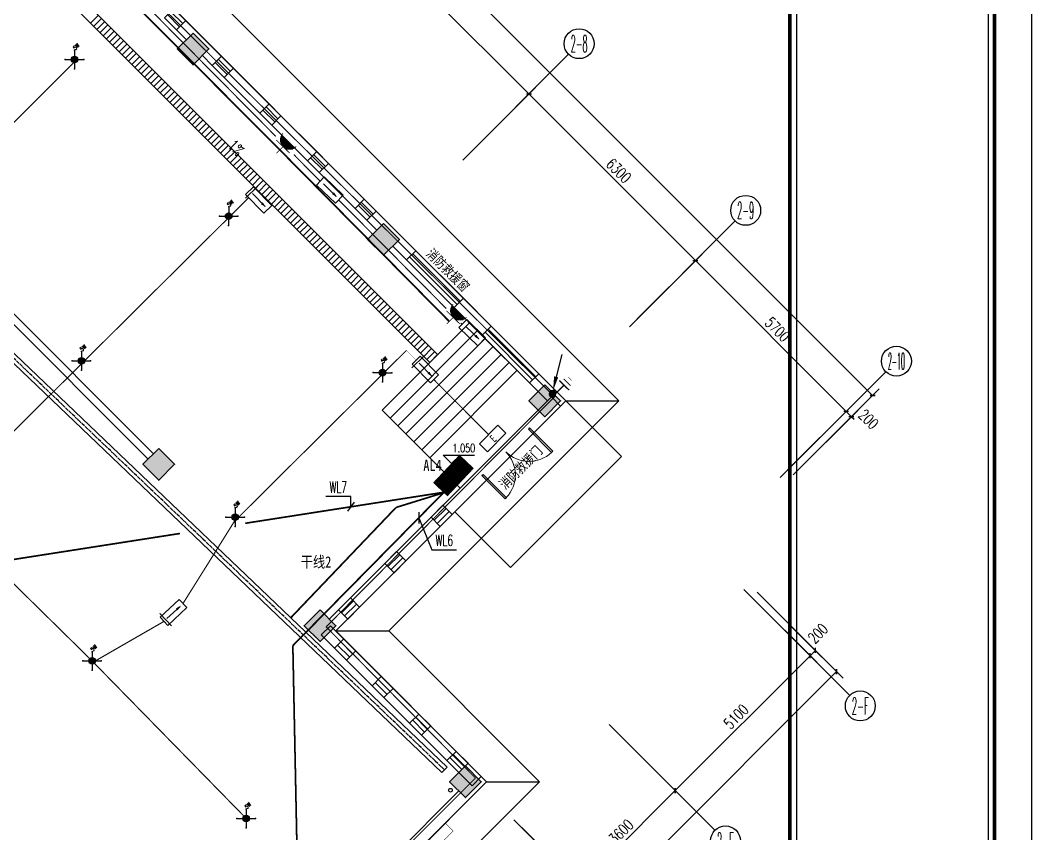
# Model space of a CAD drawing. Extents: x 815029915 to 815825525, y 579155098 to 579748855.
# Drawn here: x 815228619 to 815255670, y 579544739 to 579566485 of the extents above; entities that cross this region are included whole.
import ezdxf
from ezdxf.enums import TextEntityAlignment as Align

# ---------------------------------------------------------------- set-up
doc = ezdxf.new("R2010")
doc.units = 0
doc.header["$LTSCALE"] = 100
doc.header["$MEASUREMENT"] = 0
for name, pattern in [('DASH', [0.35, 0.25, -0.1]), ('DOTE', [2.42, 2, -0.2, 0.02, -0.2]), ('HIDDEN', [0.375, 0.25, -0.125])]:
    doc.linetypes.add(name, pattern=pattern)
for name, color, linetype in [('AXIS', 3, 'Continuous'), ('AXIS_TEXT', 7, 'Continuous'), ('BR-消防应急灯具', 3, 'Continuous'), ('BR-系统通信线', 3, 'DASH'), ('COLUMN', 9, 'Continuous'), ('DIM_ELEV', 3, 'Continuous'), ('DIM_SYMB', 3, 'Continuous'), ('E-TEXT-PLAN', 7, 'Continuous'), ('E-TEXT-PLAN-DER', 7, 'Continuous'), ('EQUIP-照明', 3, 'Continuous'), ('GROUND', 2, 'Continuous'), ('PUB_HATCH', 8, 'Continuous'), ('PUB_TEXT', 7, 'Continuous'), ('QD', 3, 'Continuous'), ('STAIR', 2, 'Continuous'), ('TK', 7, 'Continuous'), ('WALL', 9, 'Continuous'), ('WINDOW', 4, 'Continuous'), ('ZG-图框层', 4, 'Continuous'), ('zm', 1, 'Continuous'), ('电-强电平面-标注', 3, 'Continuous'), ('电-强电平面-线缆', 3, 'Continuous'), ('电-接地防雷-接地线', 132, 'Continuous'), ('电-桥架', 4, 'Continuous'), ('设备-插座', 3, 'Continuous')]:
    doc.layers.add(name, color=color, linetype=linetype)
doc.layers.add('柱填充', color=9, linetype='Continuous', lineweight=18)
doc.layers.add('砼柱', color=2, linetype='Continuous', lineweight=35)
doc.styles.add('-宋体', font='', dxfattribs={"width": 0.8})
doc.styles.add('-黑体', font='', dxfattribs={"width": 0.8})
doc.styles.add('_TCH_AXIS', font='COMPLEX', dxfattribs={"bigfont": 'GBCBIG'})
doc.styles.add('_TCH_DIM', font='SIMPLEX', dxfattribs={"bigfont": 'GBCBIG'})
doc.styles.add('_TCH_DIM_T3', font='SIMPLEX', dxfattribs={"width": 0.705882, "bigfont": 'GBCBIG'})
doc.styles.add('_TEL_DIM', font='txt.shx', dxfattribs={"width": 0.6, "height": 3.5, "bigfont": 'hztxt.shx'})
doc.styles.add('COMPLEX', font='COMPLEX')
doc.styles.add('ELEC-DIM', font='simplex.shx', dxfattribs={"width": 0.6, "bigfont": 'HZTXT.shx'})
doc.styles.add('IDQSTYLE', font='txt.shx', dxfattribs={"width": 0.7, "bigfont": 'hztxt.shx'})
doc.styles.get("Standard").update_dxf_attribs({"font": 'gbenor.shx', "bigfont": 'gbcbig.shx'})
doc.styles.add('宋体', font='', dxfattribs={"width": 0.8})
doc.styles.add('宋体-TK', font='', dxfattribs={"width": 0.8})
doc.styles.get('-宋体').set_extended_font_data('SimSun')
doc.styles.get('-黑体').set_extended_font_data('SimHei')
doc.styles.get('宋体').set_extended_font_data('SimSun')
doc.styles.get('宋体-TK').set_extended_font_data('SimSun')
doc.linetypes.add('GDLine', pattern='A,1,-3,5.8,["|",Standard,S=4,R=-45,X=-1.407,Y=-0.7],-0.1,["|",Standard,S=4,R=-45,X=-1.407,Y=-0.7],-0.1,["|",Standard,S=4,R=-45,X=-1.407,Y=-0.7],-0.1,["|",Standard,S=4,R=-45,X=-1.407,Y=-0.7],-0.1,5.8,-3,1', length=20)
doc.dimstyles.new('_TCH_ARCH-100', dxfattribs={"dimscale": 100, "dimtxt": 2.975, "dimasz": 1, "dimexe": 2.5, "dimexo": 3, "dimgap": 1, "dimtad": 1, "dimdec": 0, "dimzin": 0, "dimdsep": 46, "dimtxsty": '_TCH_DIM_T3', "dimblk": 'ARCHTICK', "dimcen": 0.09, "dimclrt": 7, "dimazin": 2, "dimtfac": 1, "dimtdec": 0, "dimtix": 1, "dimtmove": 2, "dimatfit": 3, "dimfxl": 0, "dimtolj": 1, "dimtzin": 0, "dimarcsym": 0})

# ---------------------------------------------------------------- blocks, each defined once
blk = doc.blocks.new('HC001733659261')
at = {"layer": 'zm', "color": 0, "linetype": 'Continuous'}
for points, const_width in [([(-7.32, 0.68), (-7.32, -0.84)], 0.158), ([(-5.9, 1.55), (-5.9, -1.49)], 0.315), ([(0, 0), (-4.72, 0)], 0.45), ([(-4.56, 2.21), (-4.56, -2.14)], 0.45)]:
    blk.add_lwpolyline(points, dxfattribs=dict(at, const_width=const_width))
at = {"layer": 'AXIS', "color": 0, "width": 0.7}
blk.add_attdef('PSFHATT', (2, -2.14), '', height=2.5, dxfattribs=at)
blk = doc.blocks.new('*X92')
at = {"color": 0, "linetype": 'Continuous'}
for p, q in [((192.59, 446.72), (193.93, 448.06)), ((192.65, 447.21), (193.44, 448)), ((192.67, 446.38), (194.27, 447.98)), ((192.81, 446.1), (194.55, 447.84)), ((193.01, 445.87), (194.78, 447.64)), ((193.27, 445.7), (194.95, 447.39)), ((193.58, 445.59), (195.06, 447.07)), ((193.98, 445.57), (195.08, 446.67))]:
    blk.add_line(p, q, dxfattribs=at)
blk = doc.blocks.new('HC000754')
at = {"color": 0, "linetype": 'Continuous'}
blk.add_line((5.53, 5.47), (2.42, 2.3), dxfattribs=at)
blk.add_lwpolyline([(2.42, 2.3, 0.8, 0, 0), (0.47, 0.41, 0, 0, 0)], format="xyseb", dxfattribs=at)
blk.add_circle((0, 0), 0.625, dxfattribs=at)
at = {"color": 0, "linetype": 'Continuous', "xscale": 0.5, "yscale": 0.5, "zscale": 0.5}
blk.add_blockref('*X92', (-96.92, -223.41), dxfattribs=at)
at = {"layer": 'E-TEXT-PLAN-DER', "color": 0, "style": 'IDQSTYLE', "width": 0.7}
blk.add_attdef('PSFHATT', (7.53, -0.63), '', height=2.5, dxfattribs=at)
blk = doc.blocks.new('安全出口')
at = {"layer": 'BR-消防应急灯具', "color": 3}
for p, q in [((-175, 0), (175, 0)), ((-175, 0), (-175, -150)), ((175, 0), (175, -150)), ((175, -150), (-175, -150))]:
    blk.add_line(p, q, dxfattribs=at)
at = {"color": 3, "flags": 1}
blk.add_attdef('A', (-175, 0), '', height=2.5, dxfattribs=at)
at = {"layer": 'BR-消防应急灯具', "color": 7, "insert": (-27, -26), "char_height": 103.27, "width": 117.82, "attachment_point": 1, "style": '宋体'}
blk.add_mtext('{\\fSimHei|b0|i0|c134|p49;E}\\P    \\P   ', dxfattribs=at)
blk = doc.blocks.new('$equip$00002603')
blk.add_hatch(color=256).paths.add_polyline_path([(0.25, 0.5, 1), (-0.25, 0.5, 1)])
for p, q in [((-0.5, 1), (-0.177, 0.677)), ((0.5, 1), (0.177, 0.677)), ((-0.177, 0.323), (-0.5, 0)), ((0.177, 0.323), (0.5, 0))]:
    blk.add_line(p, q)
blk.add_circle((0, 0.5), 0.25)
for p in [(-0.5, 1), (0.5, 1), (-0.5, 0), (0.5, 0)]:
    blk.add_point(p)
at = {"color": 7, "style": '_TEL_DIM', "flags": 1}
blk.add_attdef('A', text='', height=0.000025, dxfattribs=at).set_placement((0, 0), align=Align.MIDDLE_CENTER)
blk = doc.blocks.new('吸顶5W')
at = {"layer": 'EQUIP-照明', "xscale": 175, "yscale": 175, "zscale": 175}
blk.add_blockref('$equip$00002603', (0, -88), dxfattribs=at)
at = {"color": 7, "linetype": 'ByBlock', "style": '_TCH_DIM', "width": 0.705882}
blk.add_text('5W', height=52.9, dxfattribs=at).set_placement((94, 79, -1891))
blk = doc.blocks.new('BR-DZX')
at = {"color": 7}
blk.add_line((55, -75), (295, -75), dxfattribs=at)
at = {"color": 3}
blk.add_solid([(115, -93), (42, -75), (115, -57)], dxfattribs=at)
at = {"layer": 'BR-消防应急灯具', "color": 3}
for p, q in [((0, 0), (350, 0)), ((0, 0), (0, -150)), ((350, 0), (350, -150)), ((350, -150), (0, -150))]:
    blk.add_line(p, q, dxfattribs=at)
at = {"flags": 1}
blk.add_attdef('A', (0, 0), '', height=2.5, dxfattribs=at)
blk = doc.blocks.new('*X25')
at = {"color": 0, "linetype": 'Continuous'}
for p, q in [((232.27, 320.09), (237.18, 325)), ((232.27, 320.51), (236.75, 325)), ((232.27, 320.94), (236.33, 325)), ((232.27, 321.36), (235.9, 325)), ((232.27, 321.79), (235.48, 325)), ((232.27, 322.21), (235.06, 325)), ((232.27, 322.63), (234.63, 325)), ((232.27, 323.06), (234.21, 325)), ((232.27, 323.48), (233.78, 325)), ((232.27, 323.91), (233.36, 325)), ((232.27, 324.33), (232.93, 325)), ((232.27, 324.76), (232.51, 325)), ((232.6, 320), (237.6, 325)), ((233.02, 320), (238.02, 325)), ((233.45, 320), (238.45, 325)), ((233.87, 320), (238.87, 325)), ((234.3, 320), (239.3, 325)), ((234.72, 320), (239.72, 325)), ((235.15, 320), (240.15, 325)), ((235.57, 320), (240.57, 325)), ((235.99, 320), (240.99, 325)), ((236.42, 320), (241.42, 325)), ((236.84, 320), (241.84, 325)), ((237.27, 320), (242.27, 325)), ((237.69, 320), (242.27, 324.57)), ((238.12, 320), (242.27, 324.15)), ((238.54, 320), (242.27, 323.72)), ((238.96, 320), (242.27, 323.3)), ((239.39, 320), (242.27, 322.88)), ((239.81, 320), (242.27, 322.45)), ((240.24, 320), (242.27, 322.03)), ((240.66, 320), (242.27, 321.6)), ((241.09, 320), (242.27, 321.18)), ((241.51, 320), (242.27, 320.75)), ((241.93, 320), (242.27, 320.33))]:
    blk.add_line(p, q, dxfattribs=at)
blk = doc.blocks.new('HC000429')
at = {"color": 0, "linetype": 'Continuous', "const_width": 0.3}
blk.add_lwpolyline([(5, 2.5), (-5, 2.5), (-5, -2.5), (5, -2.5)], close=True, dxfattribs=at)
at = {"color": 0, "linetype": 'Continuous'}
blk.add_blockref('*X25', (-237.27, -322.5), dxfattribs=at)
at = {"color": 0, "style": 'IDQSTYLE', "width": 0.7}
blk.add_attdef('PSFHATT', (7, -2.5), '', height=2.5, dxfattribs=at)
blk = doc.blocks.new('CCIAD-TK-A0-图签')
at = {"layer": 'TK', "const_width": 1}
blk.add_lwpolyline([(1124.29, 10.46), (1124.29, 831)], dxfattribs=at)
at = {"layer": 'TK'}
blk.add_lwpolyline([(1124.29, 10.46), (1179, 10.46), (1179, 831)], dxfattribs=at)
at = {"layer": 'TK', "const_width": 0.347}
blk.add_lwpolyline([(1126.12, 756.84), (1177.39, 756.84), (1177.39, 189.94), (1126.12, 189.94)], close=True, dxfattribs=at)
blk = doc.blocks.new('*X51')
at = {"color": 0, "linetype": 'Continuous'}
for p, q in [((162.29, 154.93), (164.49, 157.14)), ((159.6, 156.77), (159.62, 156.79)), ((159.66, 156.55), (159.91, 156.79)), ((159.75, 156.35), (160.19, 156.79)), ((159.84, 156.17), (160.47, 156.79)), ((159.95, 155.99), (160.75, 156.79)), ((160.08, 155.83), (161.04, 156.79)), ((160.21, 155.68), (161.32, 156.79)), ((160.35, 155.55), (161.6, 156.79)), ((160.51, 155.42), (161.89, 156.79)), ((160.68, 155.3), (162.17, 156.79)), ((160.86, 155.2), (162.45, 156.79)), ((161.05, 155.11), (162.73, 156.79)), ((161.26, 155.03), (163.02, 156.79)), ((161.48, 154.98), (163.3, 156.79)), ((161.72, 154.93), (163.58, 156.79)), ((161.99, 154.92), (163.87, 156.79)), ((162.63, 155), (164.43, 156.79)), ((163.08, 155.16), (164.27, 156.35))]:
    blk.add_line(p, q, dxfattribs=at)
blk = doc.blocks.new('HC000134')
at = {"color": 0, "linetype": 'Continuous', "const_width": 0.2}
blk.add_lwpolyline([(-2.5, 5, 0.198912), (-1.77, 3.23, 0.198912), (0, 2.5, 0.198912), (1.77, 3.23, 0.198912), (2.5, 5)], format="xyb", dxfattribs=at)
for points in [[(-2.42, 4.38), (2.42, 4.38)], [(-2.55, 2.48), (2.48, 2.48)], [(0, 2.5), (0, 0)]]:
    blk.add_lwpolyline(points, dxfattribs=at)
at = {"color": 0, "linetype": 'Continuous'}
blk.add_blockref('*X51', (-162.01, -152.42), dxfattribs=at)
at = {"color": 0, "style": 'IDQSTYLE', "width": 0.7}
blk.add_attdef('PSFHATT', (4.5, 0), '', height=2.5, dxfattribs=at)
blk = doc.blocks.new('$TCHSYS$WIN2D')
for p, q in [((-0.5, 0.5), (0.5, 0.5)), ((-0.5, 0.5), (-0.5, -0.5)), ((0.5, 0.5), (0.5, -0.5)), ((0.5, 0.167), (-0.5, 0.167)), ((0.5, -0.167), (-0.5, -0.167)), ((-0.5, -0.5), (0.5, -0.5))]:
    blk.add_line(p, q)
blk = doc.blocks.new('$DorLib2D$00000002')
for p, q in [((-0.5, 0), (-0.5, 0.4875)), ((-0.475, 0.4875), (-0.5, 0.4875)), ((-0.475, 0), (-0.475, 0.4875)), ((0.475, 0), (0.475, 0.4875)), ((0.475, 0.4875), (0.5, 0.4875)), ((0.5, 0), (0.5, 0.4875)), ((-0.5, 0), (-0.475, 0)), ((0.5, 0), (0.475, 0))]:
    blk.add_line(p, q)
at = {"lineweight": 13}
for centre, start, end in [((-0.4875, 0), 0, 88.53072), ((0.4875, 0), 91.46928, 180)]:
    blk.add_arc(centre, 0.4875, start, end, dxfattribs=at)
blk = doc.blocks.new('_AXISO')
blk.add_circle((0, 0), 0.5)
at = {"layer": 'AXIS_TEXT', "style": 'COMPLEX', "width": 1.041667}
blk.add_attdef('A', text='', height=0.56, dxfattribs=at).set_placement((-0.25, -0.28), (0.25, -0.28), align=Align.FIT)
blk = doc.blocks.new('_ArchTick')
at = {"color": 0, "linetype": 'ByBlock', "const_width": 0.4}
blk.add_lwpolyline([(-0.5, -0.5), (0.5, 0.5)], dxfattribs=at)
blk = doc.blocks.new('*D169')
at = {"layer": 'AXIS', "color": 0, "lineweight": -2, "transparency": 16777216}
for p, q in [((815211815, 579591808), (815214114, 579594106)), ((815213937, 579593930), (815251413, 579556453)), ((815249292, 579554332), (815251590, 579556630))]:
    blk.add_line(p, q, dxfattribs=at)
at = {"layer": 'Defpoints', "color": 0, "transparency": 16777216}
for p in [(815211603, 579591596), (815251413, 579556453), (815249080, 579554120)]:
    blk.add_point(p, dxfattribs=at)
at = {"layer": 'AXIS', "color": 0, "lineweight": -2, "transparency": 16777216, "xscale": 100, "yscale": 100, "zscale": 100}
for p, rotation in [((815213937, 579593930), 135.0000000001822), ((815251413, 579556453), 315.0000000001822)]:
    blk.add_blockref('_ArchTick', p, dxfattribs=dict(at, rotation=rotation))
at = {"layer": 'AXIS', "color": 7, "transparency": 16777216, "insert": (815232851, 579575367), "char_height": 297.5, "attachment_point": 5, "rotation": 315, "style": '_TCH_DIM_T3'}
blk.add_mtext('\\A1;53000', dxfattribs=at)
blk = doc.blocks.new('*D179')
at = {"layer": 'AXIS', "color": 0, "lineweight": -2, "transparency": 16777216}
for p, q in [((815235574, 579568050), (815237307, 579569782)), ((815237130, 579569605), (815242221, 579564514)), ((815240665, 579562958), (815242398, 579564691))]:
    blk.add_line(p, q, dxfattribs=at)
at = {"layer": 'Defpoints', "color": 0, "transparency": 16777216}
for p in [(815235362, 579567837), (815242221, 579564514), (815240453, 579562746)]:
    blk.add_point(p, dxfattribs=at)
at = {"layer": 'AXIS', "color": 0, "lineweight": -2, "transparency": 16777216, "xscale": 100, "yscale": 100, "zscale": 100}
for p, rotation in [((815237130, 579569605), 135), ((815242221, 579564514), 315)]:
    blk.add_blockref('_ArchTick', p, dxfattribs=dict(at, rotation=rotation))
at = {"layer": 'AXIS', "color": 7, "transparency": 16777216, "insert": (815239851, 579567236), "char_height": 297.5, "attachment_point": 5, "rotation": 315, "style": '_TCH_DIM_T3'}
blk.add_mtext('\\A1;7200', dxfattribs=at)
blk = doc.blocks.new('*D180')
at = {"layer": 'AXIS', "color": 0, "lineweight": -2, "transparency": 16777216}
for p, q in [((815240665, 579562958), (815242398, 579564691)), ((815242221, 579564514), (815246676, 579560059)), ((815245120, 579558504), (815246853, 579560236))]:
    blk.add_line(p, q, dxfattribs=at)
at = {"layer": 'Defpoints', "color": 0, "transparency": 16777216}
for p in [(815240453, 579562746), (815246676, 579560059), (815244908, 579558292)]:
    blk.add_point(p, dxfattribs=at)
at = {"layer": 'AXIS', "color": 0, "lineweight": -2, "transparency": 16777216, "xscale": 100, "yscale": 100, "zscale": 100}
for p, rotation in [((815242221, 579564514), 135), ((815246676, 579560059), 315)]:
    blk.add_blockref('_ArchTick', p, dxfattribs=dict(at, rotation=rotation))
at = {"layer": 'AXIS', "color": 7, "transparency": 16777216, "insert": (815244624, 579562463), "char_height": 297.5, "attachment_point": 5, "rotation": 315, "style": '_TCH_DIM_T3'}
blk.add_mtext('\\A1;6300', dxfattribs=at)
blk = doc.blocks.new('*D181')
at = {"layer": 'AXIS', "color": 0, "lineweight": -2, "transparency": 16777216}
for p, q in [((815245120, 579558504), (815246853, 579560236)), ((815246676, 579560059), (815250706, 579556029)), ((815249151, 579554473), (815250883, 579556206))]:
    blk.add_line(p, q, dxfattribs=at)
at = {"layer": 'Defpoints', "color": 0, "transparency": 16777216}
for p in [(815244908, 579558292), (815250706, 579556029), (815248939, 579554261)]:
    blk.add_point(p, dxfattribs=at)
at = {"layer": 'AXIS', "color": 0, "lineweight": -2, "transparency": 16777216, "xscale": 100, "yscale": 100, "zscale": 100}
for p, rotation in [((815246676, 579560059), 135), ((815250706, 579556029), 315)]:
    blk.add_blockref('_ArchTick', p, dxfattribs=dict(at, rotation=rotation))
at = {"layer": 'AXIS', "color": 7, "transparency": 16777216, "insert": (815248867, 579558220), "char_height": 297.5, "attachment_point": 5, "rotation": 315, "style": '_TCH_DIM_T3'}
blk.add_mtext('\\A1;5700', dxfattribs=at)
blk = doc.blocks.new('*D182')
at = {"layer": 'AXIS', "color": 0, "lineweight": -2, "transparency": 16777216}
for p, q in [((815249151, 579554473), (815250883, 579556206)), ((815249292, 579554332), (815251025, 579556064)), ((815250706, 579556029), (815250636, 579556099)), ((815250706, 579556029), (815250848, 579555887)), ((815250848, 579555887), (815250918, 579555817))]:
    blk.add_line(p, q, dxfattribs=at)
at = {"layer": 'Defpoints', "color": 0, "transparency": 16777216}
for p in [(815250848, 579555887), (815248939, 579554261), (815249080, 579554120)]:
    blk.add_point(p, dxfattribs=at)
at = {"layer": 'AXIS', "color": 0, "lineweight": -2, "transparency": 16777216, "xscale": 100, "yscale": 100, "zscale": 100}
for p, rotation in [((815250706, 579556029), 315), ((815250848, 579555887), 135)]:
    blk.add_blockref('_ArchTick', p, dxfattribs=dict(at, rotation=rotation))
at = {"layer": 'AXIS', "color": 7, "transparency": 16777216, "insert": (815251304, 579555820), "char_height": 297.5, "attachment_point": 5, "rotation": 315, "style": '_TCH_DIM_T3'}
blk.add_mtext('\\A1;200', dxfattribs=at)
blk = doc.blocks.new('*D183')
at = {"layer": 'AXIS', "color": 0, "lineweight": -2, "transparency": 16777216}
for p, q in [((815248327, 579551196), (815250625, 579548898)), ((815235528, 579534155), (815250448, 579549075)), ((815233407, 579536276), (815235705, 579533978))]:
    blk.add_line(p, q, dxfattribs=at)
at = {"layer": 'Defpoints', "color": 0, "transparency": 16777216}
for p in [(815248115, 579551408), (815250448, 579549075), (815233195, 579536488)]:
    blk.add_point(p, dxfattribs=at)
at = {"layer": 'AXIS', "color": 0, "lineweight": -2, "transparency": 16777216, "xscale": 100, "yscale": 100, "zscale": 100}
for p, rotation in [((815250448, 579549075), 44.99999999977111), ((815235528, 579534155), 224.9999999997711)]:
    blk.add_blockref('_ArchTick', p, dxfattribs=dict(at, rotation=rotation))
at = {"layer": 'AXIS', "color": 7, "transparency": 16777216, "insert": (815242812, 579541790), "char_height": 297.5, "attachment_point": 5, "rotation": 45, "style": '_TCH_DIM_T3'}
blk.add_mtext('\\A1;21100', dxfattribs=at)
blk = doc.blocks.new('*D187')
at = {"layer": 'AXIS', "color": 0, "lineweight": -2, "transparency": 16777216}
for p, q in [((815242034, 579544903), (815243766, 579543170)), ((815241370, 579544239), (815243102, 579542506)), ((815242925, 579542683), (815243589, 579543347))]:
    blk.add_line(p, q, dxfattribs=at)
at = {"layer": 'Defpoints', "color": 0, "transparency": 16777216}
for p in [(815241821, 579545115), (815241157, 579544451), (815243589, 579543347)]:
    blk.add_point(p, dxfattribs=at)
at = {"layer": 'AXIS', "color": 0, "lineweight": -2, "transparency": 16777216, "xscale": 100, "yscale": 100, "zscale": 100}
for p, rotation in [((815243589, 579543347), 45), ((815242925, 579542683), 225)]:
    blk.add_blockref('_ArchTick', p, dxfattribs=dict(at, rotation=rotation))
at = {"layer": 'AXIS', "color": 7, "transparency": 16777216, "insert": (815243081, 579543191), "char_height": 297.5, "attachment_point": 5, "rotation": 45, "style": '_TCH_DIM_T3'}
blk.add_mtext('\\A1;939', dxfattribs=at)
blk = doc.blocks.new('*D188')
at = {"layer": 'AXIS', "color": 0, "lineweight": -2, "transparency": 16777216}
for p, q in [((815244579, 579547448), (815246312, 579545716)), ((815243589, 579543347), (815246135, 579545893)), ((815242034, 579544903), (815243766, 579543170))]:
    blk.add_line(p, q, dxfattribs=at)
at = {"layer": 'Defpoints', "color": 0, "transparency": 16777216}
for p in [(815244367, 579547660), (815246135, 579545893), (815241821, 579545115)]:
    blk.add_point(p, dxfattribs=at)
at = {"layer": 'AXIS', "color": 0, "lineweight": -2, "transparency": 16777216, "xscale": 100, "yscale": 100, "zscale": 100}
for p, rotation in [((815246135, 579545893), 45), ((815243589, 579543347), 225)]:
    blk.add_blockref('_ArchTick', p, dxfattribs=dict(at, rotation=rotation))
at = {"layer": 'AXIS', "color": 7, "transparency": 16777216, "insert": (815244686, 579544796), "char_height": 297.5, "attachment_point": 5, "rotation": 45, "style": '_TCH_DIM_T3'}
blk.add_mtext('\\A1;3600', dxfattribs=at)
blk = doc.blocks.new('*D189')
at = {"layer": 'AXIS', "color": 0, "lineweight": -2, "transparency": 16777216}
for p, q in [((815248185, 579551054), (815249918, 579549322)), ((815246135, 579545893), (815249741, 579549499)), ((815244579, 579547448), (815246312, 579545716))]:
    blk.add_line(p, q, dxfattribs=at)
at = {"layer": 'Defpoints', "color": 0, "transparency": 16777216}
for p in [(815247973, 579551267), (815249741, 579549499), (815244367, 579547660)]:
    blk.add_point(p, dxfattribs=at)
at = {"layer": 'AXIS', "color": 0, "lineweight": -2, "transparency": 16777216, "xscale": 100, "yscale": 100, "zscale": 100}
for p, rotation in [((815249741, 579549499), 45), ((815246135, 579545893), 225)]:
    blk.add_blockref('_ArchTick', p, dxfattribs=dict(at, rotation=rotation))
at = {"layer": 'AXIS', "color": 7, "transparency": 16777216, "insert": (815247762, 579547872), "char_height": 297.5, "attachment_point": 5, "rotation": 45, "style": '_TCH_DIM_T3'}
blk.add_mtext('\\A1;5100', dxfattribs=at)
blk = doc.blocks.new('*D190')
at = {"layer": 'AXIS', "color": 0, "lineweight": -2, "transparency": 16777216}
for p, q in [((815248327, 579551196), (815250059, 579549463)), ((815248185, 579551054), (815249918, 579549322)), ((815249741, 579549499), (815249882, 579549640))]:
    blk.add_line(p, q, dxfattribs=at)
at = {"layer": 'Defpoints', "color": 0, "transparency": 16777216}
for p in [(815247973, 579551267), (815248115, 579551408), (815249882, 579549640)]:
    blk.add_point(p, dxfattribs=at)
at = {"layer": 'AXIS', "color": 0, "lineweight": -2, "transparency": 16777216, "xscale": 100, "yscale": 100, "zscale": 100}
for p, rotation in [((815249741, 579549499), 225), ((815249882, 579549640), 45)]:
    blk.add_blockref('_ArchTick', p, dxfattribs=dict(at, rotation=rotation))
at = {"layer": 'AXIS', "color": 7, "transparency": 16777216, "insert": (815249950, 579550096), "char_height": 297.5, "attachment_point": 5, "rotation": 45, "style": '_TCH_DIM_T3'}
blk.add_mtext('\\A1;200', dxfattribs=at)
blk = doc.blocks.new('ll')
at = {"layer": 'ZG-图框层'}
blk.add_lwpolyline([(815136770, 579524220), (815255670, 579524220), (815255670, 579608320), (815136770, 579608320)], close=True, dxfattribs=at)

msp = doc.modelspace()

# ---------------------------------------------------------------- hatches: boundary and pattern name
at = {"layer": 'PUB_HATCH'}
for points in [[(815232929.2, 579565851.5), (815233226.2, 579565554.5), (815233523.1, 579565851.5), (815233226.2, 579566148.5)], [(815238126.4, 579560654.3), (815238423.4, 579560357.3), (815238720.4, 579560654.3), (815238423.4, 579560951.2)], [(815242369, 579556411.6), (815242666, 579556114.6), (815242963, 579556411.6), (815242666, 579556708.6)], [(815236217.2, 579550259.8), (815236514.2, 579549962.8), (815236811.2, 579550259.8), (815236514.2, 579550556.8)], [(815240247.7, 579546229.3), (815240544.7, 579545932.3), (815240841.7, 579546229.3), (815240544.7, 579546526.3)]]:
    msp.add_hatch(color=256, dxfattribs=at).paths.add_polyline_path(points, flags=17)
at = {"layer": '柱填充', "lineweight": 18}
for points in [[(815233241.7, 579566140.4), (815232817.4, 579565716.1), (815233241.7, 579565291.9), (815233666, 579565716.1)], [(815238332.9, 579561049.2), (815237908.6, 579560625), (815238332.9, 579560200.7), (815238757.1, 579560625)], [(815242646.2, 579556735.9), (815242222, 579556311.6), (815242646.2, 579555887.4), (815243070.5, 579556311.6)], [(815232322.5, 579555038.8), (815231898.2, 579554614.6), (815232322.5, 579554190.3), (815232746.7, 579554614.6)], [(815236635.8, 579550725.5), (815236211.6, 579550301.2), (815236635.8, 579549876.9), (815237060.1, 579550301.2)], [(815240524.9, 579546553.5), (815240100.6, 579546129.3), (815240524.9, 579545705), (815240949.2, 579546129.3)]]:
    msp.add_hatch(color=250, dxfattribs=at).paths.add_polyline_path(points)

# ---------------------------------------------------------------- linework, layer by layer
for p, q in [((815243211, 579556311.6), (815218108.7, 579581413.9)), ((815228715.3, 579568191), (815239569.4, 579557336.9)), ((815239781.5, 579557549.1), (815228927.4, 579568403.1)), ((815239569.4, 579557336.9), (815239781.5, 579557549.1)), ((815237059.2, 579550159.8), (815243211, 579556311.6)), ((815241089.7, 579546129.3), (815237059.2, 579550159.8)), ((815232321.6, 579537361.2), (815241089.7, 579546129.3))]:
    msp.add_line(p, q)
at = {"color": 252, "linetype": 'Continuous'}
for p, q in [((815230498.3, 579566408), (815230710.5, 579566620.1)), ((815230583.2, 579566323.1), (815230795.3, 579566535.3)), ((815230668.1, 579566238.3), (815230880.2, 579566450.4)), ((815230752.9, 579566153.4), (815230965, 579566365.6)), ((815230837.8, 579566068.6), (815231049.9, 579566280.7)), ((815230922.6, 579565983.7), (815231134.7, 579566195.8)), ((815231007.5, 579565898.9), (815231219.6, 579566111)), ((815231092.3, 579565814), (815231304.4, 579566026.1)), ((815231177.2, 579565729.2), (815231389.3, 579565941.3)), ((815231262, 579565644.3), (815231474.2, 579565856.4)), ((815231346.9, 579565559.5), (815231559, 579565771.6)), ((815231431.7, 579565474.6), (815231643.9, 579565686.7)), ((815231516.6, 579565389.7), (815231728.7, 579565601.9)), ((815231601.4, 579565304.9), (815231813.6, 579565517)), ((815231686.3, 579565220), (815231898.4, 579565432.2)), ((815231771.1, 579565135.2), (815231983.3, 579565347.3)), ((815231856, 579565050.3), (815232068.1, 579565262.5)), ((815231940.8, 579564965.5), (815232153, 579565177.6)), ((815232025.7, 579564880.6), (815232237.8, 579565092.8)), ((815232110.6, 579564795.8), (815232322.7, 579565007.9)), ((815232195.4, 579564710.9), (815232407.5, 579564923.1)), ((815232280.3, 579564626.1), (815232492.4, 579564838.2)), ((815232365.1, 579564541.2), (815232577.2, 579564753.4)), ((815232450, 579564456.4), (815232662.1, 579564668.5)), ((815232534.8, 579564371.5), (815232746.9, 579564583.6)), ((815232619.7, 579564286.7), (815232831.8, 579564498.8)), ((815232704.5, 579564201.8), (815232916.7, 579564413.9)), ((815232789.4, 579564117), (815233001.5, 579564329.1)), ((815232874.2, 579564032.1), (815233086.4, 579564244.2)), ((815232959.1, 579563947.2), (815233171.2, 579564159.4)), ((815233043.9, 579563862.4), (815233256.1, 579564074.5)), ((815233128.8, 579563777.5), (815233340.9, 579563989.7)), ((815233213.6, 579563692.7), (815233425.8, 579563904.8)), ((815233298.5, 579563607.8), (815233510.6, 579563820)), ((815233383.3, 579563523), (815233595.5, 579563735.1)), ((815233468.2, 579563438.1), (815233680.3, 579563650.3)), ((815233553, 579563353.3), (815233765.2, 579563565.4)), ((815233637.9, 579563268.4), (815233850, 579563480.6)), ((815233722.8, 579563183.6), (815233934.9, 579563395.7)), ((815233807.6, 579563098.7), (815234019.7, 579563310.9)), ((815233892.5, 579563013.9), (815234104.6, 579563226)), ((815233977.3, 579562929), (815234189.4, 579563141.1)), ((815234062.2, 579562844.2), (815234274.3, 579563056.3)), ((815234147, 579562759.3), (815234359.2, 579562971.4)), ((815234231.9, 579562674.5), (815234444, 579562886.6)), ((815234316.7, 579562589.6), (815234528.9, 579562801.7)), ((815234401.6, 579562504.8), (815234613.7, 579562716.9)), ((815234486.4, 579562419.9), (815234698.6, 579562632)), ((815234571.3, 579562335), (815234783.4, 579562547.2)), ((815234656.1, 579562250.2), (815234868.3, 579562462.3)), ((815234741, 579562165.3), (815234953.1, 579562377.5)), ((815234825.8, 579562080.5), (815235038, 579562292.6)), ((815234910.7, 579561995.6), (815235122.8, 579562207.8)), ((815234995.5, 579561910.8), (815235207.7, 579562122.9)), ((815235080.4, 579561825.9), (815235292.5, 579562038.1)), ((815235165.3, 579561741.1), (815235377.4, 579561953.2)), ((815235250.1, 579561656.2), (815235462.2, 579561868.4)), ((815235335, 579561571.4), (815235547.1, 579561783.5)), ((815235419.8, 579561486.5), (815235631.9, 579561698.7)), ((815235504.7, 579561401.7), (815235716.8, 579561613.8)), ((815235589.5, 579561316.8), (815235801.6, 579561528.9)), ((815235674.4, 579561232), (815235886.5, 579561444.1)), ((815235759.2, 579561147.1), (815235971.4, 579561359.2)), ((815235844.1, 579561062.3), (815236056.2, 579561274.4)), ((815235928.9, 579560977.4), (815236141.1, 579561189.5)), ((815236013.8, 579560892.5), (815236225.9, 579561104.7)), ((815236098.6, 579560807.7), (815236310.8, 579561019.8)), ((815236183.5, 579560722.8), (815236395.6, 579560935)), ((815236268.3, 579560638), (815236480.5, 579560850.1)), ((815236353.2, 579560553.1), (815236565.3, 579560765.3)), ((815236438, 579560468.3), (815236650.2, 579560680.4)), ((815236522.9, 579560383.4), (815236735, 579560595.6)), ((815236607.7, 579560298.6), (815236819.9, 579560510.7)), ((815236692.6, 579560213.7), (815236904.7, 579560425.9)), ((815236777.5, 579560128.9), (815236989.6, 579560341)), ((815236862.3, 579560044), (815237074.4, 579560256.2)), ((815236947.2, 579559959.2), (815237159.3, 579560171.3)), ((815237032, 579559874.3), (815237244.1, 579560086.4)), ((815237116.9, 579559789.5), (815237329, 579560001.6)), ((815237201.7, 579559704.6), (815237413.9, 579559916.7)), ((815237286.6, 579559619.8), (815237498.7, 579559831.9)), ((815237371.4, 579559534.9), (815237583.6, 579559747)), ((815237456.3, 579559450.1), (815237668.4, 579559662.2)), ((815237541.1, 579559365.2), (815237753.3, 579559577.3)), ((815237626, 579559280.3), (815237838.1, 579559492.5)), ((815237710.8, 579559195.5), (815237923, 579559407.6)), ((815237795.7, 579559110.6), (815238007.8, 579559322.8)), ((815237880.5, 579559025.8), (815238092.7, 579559237.9)), ((815237965.4, 579558940.9), (815238177.5, 579559153.1)), ((815238050.2, 579558856.1), (815238262.4, 579559068.2)), ((815238135.1, 579558771.2), (815238347.2, 579558983.4)), ((815238220, 579558686.4), (815238432.1, 579558898.5)), ((815238304.8, 579558601.5), (815238516.9, 579558813.7)), ((815238389.7, 579558516.7), (815238601.8, 579558728.8)), ((815238474.5, 579558431.8), (815238686.6, 579558643.9)), ((815238559.4, 579558347), (815238771.5, 579558559.1)), ((815238644.2, 579558262.1), (815238856.3, 579558474.2)), ((815238729.1, 579558177.3), (815238941.2, 579558389.4)), ((815238813.9, 579558092.4), (815239026.1, 579558304.5)), ((815238898.8, 579558007.6), (815239110.9, 579558219.7)), ((815238983.6, 579557922.7), (815239195.8, 579558134.8)), ((815239068.5, 579557837.8), (815239280.6, 579558050)), ((815239153.3, 579557753), (815239365.5, 579557965.1)), ((815239238.2, 579557668.1), (815239450.3, 579557880.3)), ((815239323, 579557583.3), (815239535.2, 579557795.4)), ((815239407.9, 579557498.4), (815239620, 579557710.6)), ((815239492.7, 579557413.6), (815239704.9, 579557625.7))]:
    msp.add_line(p, q, dxfattribs=at)
at = {"color": 2}
for p, q in [((815240630.1, 579558397.6), (815238296.6, 579556064.1)), ((815240842.2, 579558185.5), (815238508.7, 579555852)), ((815242716, 579556311.6), (815240630.1, 579558397.6)), ((815241054.3, 579557973.3), (815238720.9, 579555639.9)), ((815241266.5, 579557761.2), (815238933, 579555427.7)), ((815241478.6, 579557549.1), (815239145.1, 579555215.6)), ((815241690.7, 579557336.9), (815239357.3, 579555003.5)), ((815241902.9, 579557124.8), (815239569.4, 579554791.3)), ((815240382.6, 579553978.2), (815238296.6, 579556064.1))]:
    msp.add_line(p, q, dxfattribs=at)
at = {"const_width": 10}
msp.add_lwpolyline([(815239984.4, 579545024), (815240196.5, 579544811.8), (815239772.2, 579544387.6), (815239560.1, 579544599.7)], dxfattribs=at)
msp.add_circle((815240124.1, 579545902.6), 50)
at = {"layer": 'AXIS'}
for p, q in [((815240453.3, 579562746.3), (815243281.7, 579565574.7)), ((815244908.1, 579558291.5), (815247736.5, 579561119.9)), ((815248938.6, 579554261), (815251767, 579557089.4)), ((815247973.2, 579551266.6), (815250801.6, 579548438.2)), ((815244367, 579547660.3), (815247195.4, 579544831.9)), ((815241821.4, 579545114.7), (815244649.8, 579542286.3))]:
    msp.add_line(p, q, dxfattribs=at)
at = {"layer": 'COLUMN'}
for points in [[(815233241.7, 579565291.9), (815233666, 579565716.1), (815233241.7, 579566140.4), (815232817.4, 579565716.1)], [(815238332.9, 579560200.7), (815238757.1, 579560625), (815238332.9, 579561049.2), (815237908.6, 579560625)], [(815242646.2, 579555887.4), (815243070.5, 579556311.6), (815242646.2, 579556735.9), (815242222, 579556311.6)], [(815232322.5, 579554190.3), (815232746.7, 579554614.6), (815232322.5, 579555038.8), (815231898.2, 579554614.6)], [(815236635.8, 579549876.9), (815237060.1, 579550301.2), (815236635.8, 579550725.5), (815236211.6, 579550301.2)], [(815240524.9, 579545705), (815240949.2, 579546129.3), (815240524.9, 579546553.5), (815240100.6, 579546129.3)]]:
    msp.add_lwpolyline(points, close=True, dxfattribs=at)
at = {"layer": 'DIM_ELEV'}
for p, q in [((815240154.7, 579554632.5), (815239929.7, 579554857.5)), ((815239929.7, 579554857.5), (815240770.8, 579554857.5)), ((815240154.7, 579554632.5), (815240379.7, 579554857.5))]:
    msp.add_line(p, q, dxfattribs=at)
at = {"layer": 'DIM_SYMB'}
msp.add_lwpolyline([(815239095.4, 579557985.1, 0, 0, 0), (815229316.6, 579567817.8, 0, 80, 0), (815229528.1, 579567605.1, 0, 0, 0)], format="xyseb", dxfattribs=at)
at = {"layer": 'GROUND'}
for p, q in [((815243211, 579556311.6), (815244625.2, 579556311.6)), ((815237059.2, 579550159.8), (815238473.4, 579550159.8)), ((815241089.7, 579546129.3), (815242503.9, 579546129.3))]:
    msp.add_line(p, q, dxfattribs=at)
for points in [[(815205298.1, 579563610.1), (815205298.1, 579567637.3), (815224472.7, 579548462.7), (815222139.2, 579546129.3), (815232321.6, 579535946.9), (815242503.9, 579546129.3), (815238473.4, 579550159.8), (815244625.2, 579556311.6), (815218108.7, 579582828.1), (815214502.5, 579579221.9), (815206514.2, 579587210.1), (815205298.1, 579587210.1), (815205298.1, 579588710.1), (815189998.1, 579588710.1), (815189998.1, 579589610.1), (815181598.1, 579589610.1), (815181598.1, 579582710.1), (815177998.1, 579582710.1)], [(815204298.1, 579563610.1), (815204298.1, 579570051.5), (815225886.9, 579548462.7), (815223553.4, 579546129.3), (815232321.6, 579537361.2), (815241089.7, 579546129.3), (815237059.2, 579550159.8), (815243211, 579556311.6), (815218108.7, 579581413.9), (815214502.5, 579577807.7), (815206100, 579586210.1), (815204298.1, 579586210.1), (815204298.1, 579587710.1), (815188998.1, 579587710.1), (815188998.1, 579588610.1), (815182598.1, 579588610.1), (815182598.1, 579581710.1), (815176998.1, 579581710.1)]]:
    msp.add_lwpolyline(points, dxfattribs=at)
at = {"layer": 'STAIR'}
for p, q in [((815244695.9, 579554826.7), (815243211, 579556311.6)), ((815241726.1, 579551856.8), (815244695.9, 579554826.7)), ((815240241.2, 579553341.8), (815241726.1, 579551856.8))]:
    msp.add_line(p, q, dxfattribs=at)
at = {"layer": 'WALL'}
for p, q in [((815233046.3, 579566476.3), (815234000.9, 579565521.7)), ((815232798.9, 579566228.8), (815233064.5, 579565963.2)), ((815233488.7, 579565538.9), (815233753.4, 579565274.2)), ((815234071.6, 579564956), (815235026.2, 579564001.4)), ((815234319.1, 579565203.5), (815235273.7, 579564248.9)), ((815235591.9, 579563930.7), (815236546.5, 579562976.1)), ((815235344.4, 579563683.2), (815236299, 579562728.6)), ((815236864.7, 579562657.9), (815237819.3, 579561703.3)), ((815236617.2, 579562410.4), (815237571.8, 579561455.8)), ((815238137.5, 579561385.1), (815239198.2, 579560324.5)), ((815237890, 579561137.6), (815238155.6, 579560872)), ((815238579.9, 579560447.7), (815238950.7, 579560077)), ((815227513.7, 579559563.9), (815232180.6, 579554897)), ((815227372.3, 579559422.4), (815232039.2, 579554755.5)), ((815240471, 579559051.7), (815241213.4, 579558309.2)), ((815240223.5, 579558804.2), (815240965.9, 579558061.7)), ((815242486.2, 579557036.4), (815243211, 579556311.6)), ((815242238.7, 579556788.9), (815242469, 579556558.7)), ((815242822.1, 579556417.7), (815236882.9, 579550478.4)), ((815243069.6, 579556170.2), (815242822.1, 579556417.7)), ((815243069.6, 579556170.2), (815237059.2, 579550159.8)), ((815236917.8, 579550301.2), (815236670.3, 579550053.7)), ((815236917.8, 579550301.2), (815240948.3, 579546270.7)), ((815236670.3, 579550053.7), (815240700.8, 579546023.2)), ((815241089.7, 579546129.3), (815235857.3, 579540896.9)), ((815240948.3, 579546270.7), (815240700.8, 579546023.2)), ((815240347.7, 579545882.2), (815235609.8, 579541144.4))]:
    msp.add_line(p, q, dxfattribs=at)
for points in [[(815233046.3, 579566476.3), (815232798.9, 579566228.8)], [(815234000.9, 579565521.7), (815233753.4, 579565274.2)], [(815234319.1, 579565203.5), (815234071.6, 579564956)], [(815235273.7, 579564248.9), (815235026.2, 579564001.4)], [(815235591.9, 579563930.7), (815235344.4, 579563683.2)], [(815236546.5, 579562976.1), (815236299, 579562728.6)], [(815236864.7, 579562657.9), (815236617.2, 579562410.4)], [(815237819.3, 579561703.3), (815237571.8, 579561455.8)], [(815238137.5, 579561385.1), (815237890, 579561137.6)], [(815239198.2, 579560324.5), (815238950.7, 579560077)], [(815240471, 579559051.7), (815240223.5, 579558804.2)], [(815241213.4, 579558309.2), (815240965.9, 579558061.7)], [(815242486.2, 579557036.4), (815242238.7, 579556788.9)]]:
    msp.add_lwpolyline(points, dxfattribs=at)
at = {"layer": 'ZG-图框层', "const_width": 100}
msp.add_lwpolyline([(815139270.1, 579525220), (815254670.1, 579525220), (815254670.1, 579607320), (815139270.1, 579607320)], close=True, dxfattribs=at)
at = {"layer": 'zm', "color": 1}
for p, q in [((815234965.2, 579562043.6), (815234640.7, 579561725.4)), ((815239419.9, 579557513.6), (815239095.4, 579557195.4)), ((815232350.5, 579550630.3), (815232661.3, 579550298.6))]:
    msp.add_line(p, q, dxfattribs=at)
at = {"layer": 'zm', "color": 1, "const_width": 8}
for points in [[(815234640.3, 579561724.6), (815234966.8, 579562047.5)], [(815239097.1, 579557192.5), (815239423.6, 579557515.4)], [(815232659.5, 579550304.5), (815232341.8, 579550636.1)]]:
    msp.add_lwpolyline(points, dxfattribs=at)
at = {"layer": '电-强电平面-标注', "color": 1}
for p, q in [((815237459.9, 579553751.5), (815236788.5, 579553751.5)), ((815237548.4, 579553600), (815237371.5, 579553357.7)), ((815237459.9, 579553478.8), (815237459.9, 579553751.5)), ((815239277.8, 579553336.4), (815239280, 579553036.4)), ((815239278.9, 579553186.4), (815239624.8, 579552331.3)), ((815239624.8, 579552331.3), (815240287.6, 579552331.3))]:
    msp.add_line(p, q, dxfattribs=at)
at = {"layer": '电-强电平面-线缆', "color": 1, "linetype": 'Continuous', "const_width": 45}
for points in [[(815230459.1, 579568137.3), (815235561, 579563019.3)], [(815235561, 579563019.3), (815240091.7, 579558433.4)], [(815234636, 579553038.1), (815239950.1, 579553867.4)], [(815235908.9, 579549767.2), (815239950.1, 579553867.4)], [(815238670, 579553461.7), (815239936.2, 579553853.3)], [(815235853.6, 579550512.2), (815238670, 579553461.7)], [(815223961.6, 579551372.2), (815232888.6, 579552765.4)], [(815235908.9, 579549767.2), (815236061.2, 579542256.1)]]:
    msp.add_lwpolyline(points, dxfattribs=at)
at = {"layer": '电-强电平面-线缆', "color": 1, "linetype": 'HIDDEN'}
for points, const_width in [([(815235453, 579563380), (815232107.2, 579566757.1)], 30), ([(815222202.1, 579557518.1), (815230084.7, 579565388.8)], 30), ([(815236640.9, 579562180.9), (815235935.2, 579562893.2)], 30), ([(815226385.1, 579553454.6), (815234737.9, 579561751.3)], 30), ([(815240013.7, 579558776.5), (815237133.7, 579561683.5)], 30), ([(815240434.4, 579558351.9), (815240397.3, 579558389.3)], 30), ([(815234367.2, 579553110.2), (815238947.4, 579557659.6)], 30), ([(815239206.9, 579557398.3), (815238947.5, 579557659.5)], 4), ([(815239678, 579556879.8), (815241148.4, 579555406.2)], 30), ([(815232971.8, 579550893.3), (815234356.6, 579553106)], 30), ([(815234329.9, 579553051.1), (815234367.2, 579553110.2)], 30), ([(815227925.4, 579551930.1), (815230539.1, 579549360.8)], 30), ([(815230626.5, 579549359.1), (815232461, 579550414.8)], 30), ([(815230539, 579549359.6), (815234660.2, 579545149.8)], 30)]:
    msp.add_lwpolyline(points, dxfattribs=dict(at, const_width=const_width))
at = {"layer": '电-接地防雷-接地线', "linetype": 'GDLine', "ltscale": 0.5, "const_width": 30}
for points in [[(815242906.2, 579556419.2), (815217932.1, 579581198)], [(815236798.8, 579550270.2), (815242906.2, 579556419.2)], [(815240793.3, 579546229.1), (815236798.8, 579550270.2)], [(815232246.9, 579537687.2), (815240793.3, 579546229.1)]]:
    msp.add_lwpolyline(points, dxfattribs=at)
at = {"layer": '电-桥架', "color": 5, "linetype": 'DOTE', "ltscale": 0.5}
msp.add_line((815239965.6, 579546447.6), (815208278.6, 579576704.3), dxfattribs=at)
at = {"layer": '电-桥架', "ltscale": 0.5}
msp.add_lwpolyline([(815208349.3, 579576775), (815240036.3, 579546518.3), (815239894.9, 579546376.8), (815208207.9, 579576633.5)], close=True, dxfattribs=at)
at = {"layer": '砼柱', "color": 3, "lineweight": 35}
for points in [[(815233241.7, 579566140.4), (815232817.4, 579565716.1), (815233241.7, 579565291.9), (815233666, 579565716.1)], [(815238332.9, 579561049.2), (815237908.6, 579560625), (815238332.9, 579560200.7), (815238757.1, 579560625)], [(815242646.2, 579556735.9), (815242222, 579556311.6), (815242646.2, 579555887.4), (815243070.5, 579556311.6)], [(815232322.5, 579555038.8), (815231898.2, 579554614.6), (815232322.5, 579554190.3), (815232746.7, 579554614.6)], [(815236635.8, 579550725.5), (815236211.6, 579550301.2), (815236635.8, 579549876.9), (815237060.1, 579550301.2)], [(815240524.9, 579546553.5), (815240100.6, 579546129.3), (815240524.9, 579545705), (815240949.2, 579546129.3)]]:
    msp.add_lwpolyline(points, close=True, dxfattribs=at)

# ---------------------------------------------------------------- block references
at = {"layer": 'AXIS'}
ref = msp.add_blockref('_AXISO', (815243564.6, 579565857.6), dxfattribs=dict(at, xscale=800, yscale=800, zscale=800))
ref.add_attrib('A', '2-8', dxfattribs={"color": 7, "height": 452.55, "style": '_TCH_AXIS', "width": 0.35}).set_placement((815243338.3, 579565631.3), (815243790.8, 579565631.3), align=Align.FIT)
ref = msp.add_blockref('_AXISO', (815248019.3, 579561402.8), dxfattribs=dict(at, xscale=800, yscale=800, zscale=800))
ref.add_attrib('A', '2-9', dxfattribs={"color": 7, "height": 452.55, "style": '_TCH_AXIS', "width": 0.35}).set_placement((815247793.1, 579561176.5), (815248245.6, 579561176.5), align=Align.FIT)
ref = msp.add_blockref('_AXISO', (815252049.8, 579557372.3), dxfattribs=dict(at, xscale=800, yscale=800, zscale=800))
ref.add_attrib('A', '2-10', dxfattribs={"color": 7, "height": 452.55, "style": '_TCH_AXIS', "width": 0.28}).set_placement((815251823.6, 579557146), (815252276.1, 579557146), align=Align.FIT)
ref = msp.add_blockref('_AXISO', (815251084.5, 579548155.3), dxfattribs=dict(at, xscale=800, yscale=800, zscale=800))
ref.add_attrib('A', '2-F', dxfattribs={"color": 7, "height": 452.55, "style": '_TCH_AXIS', "width": 0.33871}).set_placement((815250858.2, 579547929), (815251310.7, 579547929), align=Align.FIT)
ref = msp.add_blockref('_AXISO', (815247478.2, 579544549.1), dxfattribs=dict(at, xscale=800, yscale=800, zscale=800))
ref.add_attrib('A', '2-E', dxfattribs={"color": 7, "height": 452.55, "style": '_TCH_AXIS', "width": 0.33871}).set_placement((815247252, 579544322.8), (815247704.5, 579544322.8), align=Align.FIT)
at = {"layer": 'BR-系统通信线', "xscale": 2, "yscale": 2, "zscale": 2}
for name, p, rotation in [('吸顶5W', (815230070.1, 579565435.5), 44.63272439245098), ('吸顶5W', (815234191.9, 579561248), 44.63272439245098), ('吸顶5W', (815230253.8, 579557383.1), 44.63272439245098), ('吸顶5W', (815238305.9, 579557065.1), 44.63272439245098), ('安全出口', (815241149.5, 579555407.3), 45.48146580383272), ('吸顶5W', (815234367.7, 579553200.2), 44.63272439245098), ('吸顶5W', (815230539, 579549359.6), 44.63272439245098), ('吸顶5W', (815234660.2, 579545149.8), 44.63272439245098)]:
    msp.add_blockref(name, p, dxfattribs=dict(at, rotation=rotation))
at = {"layer": 'E-TEXT-PLAN', "color": 4}
for name, p, xscale, yscale, zscale, rotation in [('HC000754', (815242853.3, 579556497.4), -139.4374157009274, 139.4374157009274, 139.4374157009274, 301.4782042742552), ('HC001733659261', (815242894.8, 579556459.8), 83.66244942060317, 83.66244942060317, 83.66244942060317, 225.2887397743579)]:
    msp.add_blockref(name, p, dxfattribs=dict(at, xscale=xscale, yscale=yscale, zscale=zscale, rotation=rotation))
at = {"layer": 'E-TEXT-PLAN', "color": 142, "xscale": 100, "yscale": 100, "zscale": 100, "rotation": 226.6539983909887}
msp.add_blockref('HC000429', (815240204.2, 579554315.1), dxfattribs=at)
at = {"layer": 'TK', "xscale": 100, "yscale": 100, "zscale": 100}
msp.add_blockref('CCIAD-TK-A0-图签', (815136770.1, 579524174.3), dxfattribs=at)
at = {"layer": 'WINDOW'}
for name, p, xscale, yscale, zscale, rotation in [('$TCHSYS$WIN2D', (815232763.5, 579566511.6), 449.9999998850108, -350, 449.9999998850108, 315.0000000000008), ('$TCHSYS$WIN2D', (815234036.3, 579565238.8), 449.9999998850108, -350, 449.9999998850108, 315.0000000000008), ('$TCHSYS$WIN2D', (815235309.1, 579563966.1), 449.9999998850108, -350, 449.9999998850108, 315.0000000000008), ('$TCHSYS$WIN2D', (815236581.9, 579562693.3), 449.9999998850108, -350, 449.9999998850108, 315.0000000000008), ('$TCHSYS$WIN2D', (815237854.7, 579561420.5), 449.9999998850108, -350, 449.9999998850108, 315.0000000000008), ('$TCHSYS$WIN2D', (815239710.8, 579559564.3), 1799.999999877218, -350, 1799.999999877218, 315.0000000000008), ('$TCHSYS$WIN2D', (815241726.1, 579557549.1), 1799.999999877218, -350, 1799.999999877218, 315.0000000000008), ('$DorLib2D$00000002', (815241602.3, 579554950.4), 1800, 1800, 1800, 225.0000000000007), ('$TCHSYS$WIN2D', (815239887.6, 579553235.7), 450, 350, 450, 225.0000000000007), ('$TCHSYS$WIN2D', (815238650.2, 579551998.3), 450, 350, 450, 225.0000000000007), ('$TCHSYS$WIN2D', (815237412.7, 579550760.8), 450, 350, 450, 225.0000000000007), ('$TCHSYS$WIN2D', (815237306.3, 579549665.2), 450, -350, 450, 315.0000000016954), ('$TCHSYS$WIN2D', (815238310.4, 579548661.1), 450, -350, 450, 315.0000000016954), ('$TCHSYS$WIN2D', (815239314.5, 579547657), 450, -350, 450, 315.0000000016954), ('$TCHSYS$WIN2D', (815240312.2, 579546659.3), 450, -350, 450, 315.0000000016954)]:
    msp.add_blockref(name, p, dxfattribs=dict(at, xscale=xscale, yscale=yscale, zscale=zscale, rotation=rotation))
at = {"layer": 'zm', "color": 1}
msp.add_blockref('ll', (0, 0), dxfattribs=at)
at = {"layer": 'zm', "color": 1, "xscale": 2, "yscale": 2, "zscale": 2}
for p, rotation in [((815237046.6, 579561593), 136.0749197466798), ((815235135.2, 579561323.4), 134.4342611367303), ((815240855.1, 579557783.4), 136.0749197466798), ((815239589.9, 579556793.4), 134.4342611367303), ((815233074.4, 579550783.9), 223.1323084628277)]:
    msp.add_blockref('BR-DZX', p, dxfattribs=dict(at, rotation=rotation))
at = {"layer": '设备-插座', "xscale": 99.99999999999999, "yscale": 99.99999999999999, "zscale": 99.99999999999999, "rotation": 315.4148974338108}
for p in [(815235473.2, 579562930.2), (815240023.6, 579558364.3)]:
    msp.add_blockref('HC000134', p, dxfattribs=at)

# ---------------------------------------------------------------- texts
at = {"layer": 'DIM_ELEV', "color": 7, "style": '_TCH_DIM', "width": 0.705882}
msp.add_text('1.050', height=223.12, dxfattribs=at).set_placement((815240178.3, 579554936.2))
at = {"layer": 'DIM_SYMB', "color": 7, "style": '_TCH_DIM', "width": 0.705882}
msp.add_text('1%', height=297.5, rotation=314.84247, dxfattribs=at).set_placement((815234146.4, 579563110.2))
at = {"layer": 'PUB_TEXT', "style": '宋体-TK', "width": 0.8}
for s, rotation, p in [('消防救援窗', 315, (815239456, 579560223.4)), ('消防救援门', 45, (815241586.8, 579553927.6))]:
    msp.add_text(s, height=264.35, rotation=rotation, dxfattribs=at).set_placement(p)
at = {"layer": 'QD', "color": 3, "style": '-宋体', "width": 0.8}
msp.add_text('AL4', height=300, dxfattribs=at).set_placement((815239398.4, 579554437, 2970))
at = {"layer": 'zm', "color": 1, "insert": (815236528.6, 579551988.5), "char_height": 300, "attachment_point": 5, "style": '-黑体'}
msp.add_mtext('\\A1;干线2', dxfattribs=at)
at = {"layer": '电-强电平面-标注', "color": 1, "style": 'ELEC-DIM', "width": 0.6}
for s, p in [('WL7', (815236888.5, 579553851.5)), ('WL6', (815239724.8, 579552431.3))]:
    msp.add_text(s, height=300, dxfattribs=at).set_placement(p)

# ---------------------------------------------------------------- dimensions: what is measured, and where the dimension line sits
at = {"layer": 'AXIS'}
for p1, p2, distance, picture, middle in [((815211603.3, 579591596.2), (815249080, 579554119.6), 3300, '*D169', (815232851, 579575367.3)), ((815235362.1, 579567837.5), (815240453.3, 579562746.3), 2500, '*D179', (815239851.4, 579567235.5)), ((815240453.3, 579562746.3), (815244908.1, 579558291.5), 2500, '*D180', (815244624.3, 579562462.6)), ((815244908.1, 579558291.5), (815248938.6, 579554261), 2500, '*D181', (815248867, 579558219.9)), ((815233194.7, 579536488), (815248114.6, 579551408), -3300, '*D183', (815242812.2, 579541790.5)), ((815244367, 579547660.3), (815247973.2, 579551266.6), -2500, '*D189', (815247762, 579547871.6)), ((815241821.4, 579545114.7), (815244367, 579547660.3), -2500, '*D188', (815244686, 579544795.7)), ((815241157.4, 579544450.8), (815241821.4, 579545114.7), -2500, '*D187', (815243081.3, 579543190.9))]:
    dim = msp.add_aligned_dim(p1=p1, p2=p2, distance=distance, dimstyle='_TCH_ARCH-100', dxfattribs=at)
    dim.commit()
    dim.dimension.update_dxf_attribs({"geometry": picture, "text_midpoint": middle})
for base, p1, p2, angle, picture, middle in [((815250847.8, 579555887.4), (815248938.6, 579554261), (815249080, 579554119.6), 315, '*D182', (815251303.8, 579555820.2)), ((815249882.4, 579549640.2), (815247973.2, 579551266.6), (815248114.6, 579551408), 45, '*D190', (815249949.6, 579550096.3))]:
    dim = msp.add_linear_dim(base=base, p1=p1, p2=p2, angle=angle, dimstyle='_TCH_ARCH-100', dxfattribs=at)
    dim.commit()
    dim.dimension.update_dxf_attribs({"geometry": picture, "text_midpoint": middle, "dimtype": 161})

doc.saveas('drawing.dxf')
